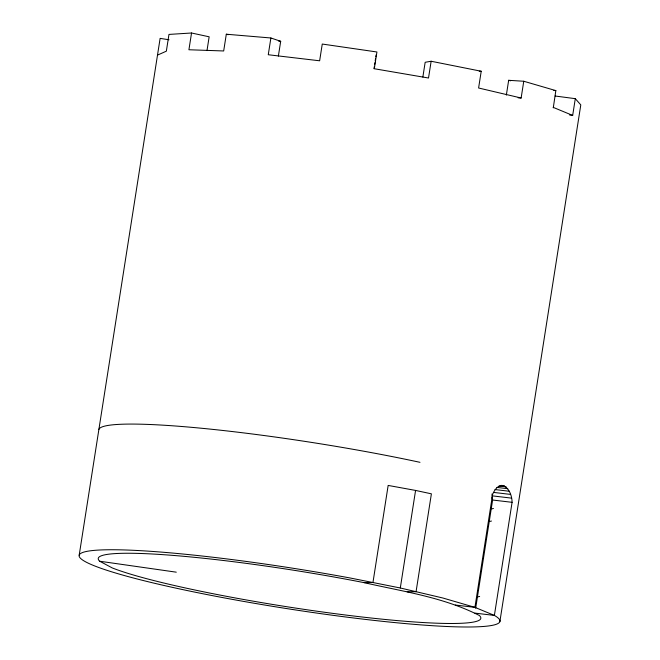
<?xml version="1.0" encoding="UTF-8"?>
<svg xmlns="http://www.w3.org/2000/svg" width="660" height="660" viewBox="0 0 660 660"><rect width="100%" height="100%" fill="white"/><g stroke="black" fill="none" stroke-linecap="round" stroke-linejoin="round"><path stroke-width="0.99" d="M79.208 555.11L160.124 38.371L169.001 39.773M206.993 50.597L209.154 36.803L191.54 33L188.917 49.756L223.682 50.968L226.306 34.221L270.889 37.983L280.69 41.3L278.38 56.084M270.889 37.983L268.265 54.739L319.638 60.794L322.262 44.047L376.926 51.983L374.302 68.739L428.513 78.012L431.137 61.256L481.222 71.247L478.599 88.003L521.136 98.01L523.76 81.254L508.662 80.305L506.352 95.09M373.972 68.698L374.278 66.726M374.591 64.754L374.897 62.782M375.202 60.819L375.515 58.847M375.82 56.875L376.134 54.904M422.854 77.063L425.164 62.279L431.137 61.256M455.326 605.038L474.928 607.357L492.632 494.257C500.354 477.023 511.978 488.755 512.086 502.318L494.381 615.417L474.928 607.357L442.835 598.001L400.307 587.986L415.577 490.43L388.162 485.43L372.95 582.533L364.097 582.64A193.611 18.554 8.9 0 0 99.693 561.231L112.249 567.922A193.611 18.554 8.9 0 0 337.639 614.006A193.611 18.554 8.9 0 0 479.391 615.516C443.495 597.176 402.963 591.533 364.097 582.64M553.278 107.836L555.844 90.61L523.76 81.254M475.654 608.281L492.608 500.016L491.981 494.018M569.646 115.03L572.674 115.426L575.297 98.67L555.134 96.013M499.876 621.629L580.792 104.89L575.297 98.67M157.501 55.118L166.345 51.175L168.968 34.419L191.54 33M407.154 591.805L416.064 591.698L431.392 493.829L415.577 490.43M479.242 71.255L481.222 71.247M518.116 97.82L521.136 98.01M278.652 41.093L280.69 41.3M553.814 90.403L555.844 90.61M501.385 485.372L504.331 485.719M499.01 486.016L506.105 486.849M496.889 487.427L507.73 488.697M494.983 489.555L509.165 491.23M493.663 492.418L510.386 494.389M492.261 495.858L511.368 498.11M512.086 502.318L492.484 500.008L492.055 497.483M474.895 613.115L494.381 615.417A212.974 20.41 8.9 0 1 301.43 610.838A212.974 20.41 8.9 0 1 80.569 553.525A212.974 20.41 8.9 0 1 350.221 578.003L400.307 587.986M99.693 561.231L176.286 572.179M508.662 80.305L510.592 80.8M226.306 34.221L228.195 34.708M553.22 107.365L572.674 115.426M479.655 596.434A193.611 18.554 8.9 0 1 477.873 596.846M491.469 521.037A193.611 18.554 8.9 0 1 489.679 521.441M493.433 508.472A193.611 18.554 8.9 0 1 491.651 508.877M98.884 429.445A212.974 20.41 8.9 0 1 419.983 462.322"/></g></svg>
